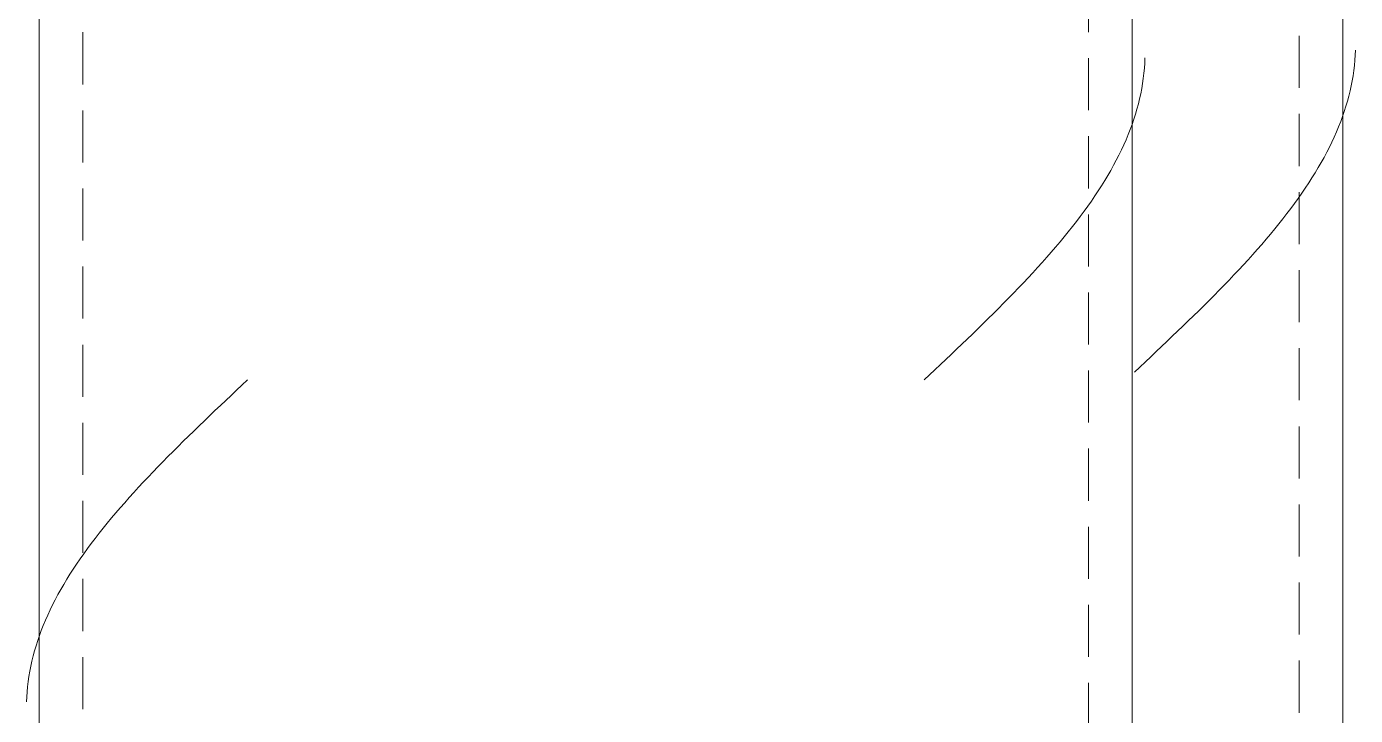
# Model space of a CAD drawing. Header units: centimetres. Extents: x -13467 to 3766, y -437 to 1921.
# Drawn here: x -13122.21 to -13110.05, y 454.51 to 460.81 of the extents above; entities that cross this region are included whole.
import ezdxf

# ---------------------------------------------------------------- set-up
doc = ezdxf.new("R2010")
doc.units = ezdxf.units.CM
doc.linetypes.add('Hidden', pattern=[0.714375, 0.47625, -0.238125])
doc.layers.add('S-COLS', color=7, linetype='Continuous', lineweight=9)

# ---------------------------------------------------------------- blocks, each defined once
blk = doc.blocks.new('FP_1-Sección 1-1')
at = {"layer": 'S-COLS'}
blk.add_line((-13112.09, 448.625), (-13112.09, 515.53), dxfattribs=at)
at = {"layer": 'S-COLS', "color": 9, "true_color": 0xc0c0c0}
for p, q in [((-13111.976, 460.478), (-13111.974, 460.525)), ((-13111.983, 460.385), (-13111.979, 460.432)), ((-13111.979, 460.432), (-13111.976, 460.478)), ((-13112.003, 460.245), (-13111.995, 460.291)), ((-13111.995, 460.291), (-13111.989, 460.338)), ((-13111.989, 460.338), (-13111.983, 460.385)), ((-13112.023, 460.151), (-13112.012, 460.198)), ((-13112.012, 460.198), (-13112.003, 460.245)), ((-13112.061, 460.011), (-13112.047, 460.058)), ((-13112.047, 460.058), (-13112.034, 460.104)), ((-13112.034, 460.104), (-13112.023, 460.151)), ((-13112.109, 459.871), (-13112.092, 459.917)), ((-13112.092, 459.917), (-13112.076, 459.964)), ((-13112.076, 459.964), (-13112.061, 460.011)), ((-13112.147, 459.777), (-13112.127, 459.824)), ((-13112.127, 459.824), (-13112.109, 459.871)), ((-13112.212, 459.637), (-13112.189, 459.684)), ((-13112.189, 459.684), (-13112.168, 459.73)), ((-13112.168, 459.73), (-13112.147, 459.777)), ((-13112.261, 459.543), (-13112.236, 459.59)), ((-13112.236, 459.59), (-13112.212, 459.637)), ((-13112.342, 459.403), (-13112.314, 459.45)), ((-13112.314, 459.45), (-13112.287, 459.497)), ((-13112.287, 459.497), (-13112.261, 459.543)), ((-13112.432, 459.263), (-13112.401, 459.31)), ((-13112.401, 459.31), (-13112.371, 459.356)), ((-13112.371, 459.356), (-13112.342, 459.403)), ((-13112.497, 459.169), (-13112.464, 459.216)), ((-13112.464, 459.216), (-13112.432, 459.263)), ((-13112.601, 459.029), (-13112.566, 459.076)), ((-13112.566, 459.076), (-13112.531, 459.123)), ((-13112.531, 459.123), (-13112.497, 459.169)), ((-13112.675, 458.936), (-13112.638, 458.982)), ((-13112.638, 458.982), (-13112.601, 459.029)), ((-13112.791, 458.795), (-13112.751, 458.842)), ((-13112.751, 458.842), (-13112.713, 458.889)), ((-13112.713, 458.889), (-13112.675, 458.936)), ((-13112.914, 458.655), (-13112.872, 458.702)), ((-13112.872, 458.702), (-13112.831, 458.749)), ((-13112.831, 458.749), (-13112.791, 458.795)), ((-13112.999, 458.561), (-13112.956, 458.608)), ((-13112.956, 458.608), (-13112.914, 458.655)), ((-13113.131, 458.421), (-13113.086, 458.468)), ((-13113.086, 458.468), (-13113.042, 458.515)), ((-13113.042, 458.515), (-13112.999, 458.561)), ((-13113.221, 458.328), (-13113.176, 458.374)), ((-13113.176, 458.374), (-13113.131, 458.421)), ((-13113.361, 458.187), (-13113.314, 458.234)), ((-13113.314, 458.234), (-13113.268, 458.281)), ((-13113.268, 458.281), (-13113.221, 458.328)), ((-13113.504, 458.047), (-13113.456, 458.094)), ((-13113.456, 458.094), (-13113.408, 458.141)), ((-13113.408, 458.141), (-13113.361, 458.187)), ((-13113.601, 457.954), (-13113.552, 458)), ((-13113.552, 458), (-13113.504, 458.047)), ((-13113.748, 457.813), (-13113.698, 457.86)), ((-13113.698, 457.86), (-13113.649, 457.907)), ((-13113.649, 457.907), (-13113.601, 457.954)), ((-13113.846, 457.72), (-13113.797, 457.767)), ((-13113.797, 457.767), (-13113.748, 457.813)), ((-13113.995, 457.58), (-13113.945, 457.626)), ((-13113.945, 457.626), (-13113.896, 457.673)), ((-13113.896, 457.673), (-13113.846, 457.72))]:
    blk.add_line(p, q, dxfattribs=at)
blk = doc.blocks.new('FP_2-Sección 1-1')
at = {"layer": 'S-COLS'}
blk.add_line((-13122.09, 515.53), (-13122.09, 448.625), dxfattribs=at)
at = {"layer": 'S-COLS', "color": 9, "true_color": 0xc0c0c0}
for p, q in [((-13120.334, 457.439), (-13120.284, 457.486)), ((-13120.284, 457.486), (-13120.235, 457.533)), ((-13120.235, 457.533), (-13120.185, 457.58)), ((-13120.432, 457.346), (-13120.383, 457.393)), ((-13120.383, 457.393), (-13120.334, 457.439)), ((-13120.579, 457.206), (-13120.531, 457.252)), ((-13120.531, 457.252), (-13120.482, 457.299)), ((-13120.482, 457.299), (-13120.432, 457.346)), ((-13120.676, 457.112), (-13120.628, 457.159)), ((-13120.628, 457.159), (-13120.579, 457.206)), ((-13120.819, 456.972), (-13120.772, 457.019)), ((-13120.772, 457.019), (-13120.724, 457.065)), ((-13120.724, 457.065), (-13120.676, 457.112)), ((-13120.959, 456.832), (-13120.913, 456.878)), ((-13120.913, 456.878), (-13120.866, 456.925)), ((-13120.866, 456.925), (-13120.819, 456.972)), ((-13121.049, 456.738), (-13121.004, 456.785)), ((-13121.004, 456.785), (-13120.959, 456.832)), ((-13121.181, 456.598), (-13121.138, 456.644)), ((-13121.138, 456.644), (-13121.094, 456.691)), ((-13121.094, 456.691), (-13121.049, 456.738)), ((-13121.266, 456.504), (-13121.224, 456.551)), ((-13121.224, 456.551), (-13121.181, 456.598)), ((-13121.389, 456.364), (-13121.349, 456.411)), ((-13121.349, 456.411), (-13121.308, 456.457)), ((-13121.308, 456.457), (-13121.266, 456.504)), ((-13121.505, 456.224), (-13121.467, 456.27)), ((-13121.467, 456.27), (-13121.429, 456.317)), ((-13121.429, 456.317), (-13121.389, 456.364)), ((-13121.579, 456.13), (-13121.543, 456.177)), ((-13121.543, 456.177), (-13121.505, 456.224)), ((-13121.683, 455.99), (-13121.649, 456.037)), ((-13121.649, 456.037), (-13121.614, 456.083)), ((-13121.614, 456.083), (-13121.579, 456.13)), ((-13121.748, 455.896), (-13121.716, 455.943)), ((-13121.716, 455.943), (-13121.683, 455.99)), ((-13121.838, 455.756), (-13121.809, 455.803)), ((-13121.809, 455.803), (-13121.779, 455.85)), ((-13121.779, 455.85), (-13121.748, 455.896)), ((-13121.919, 455.616), (-13121.893, 455.663)), ((-13121.893, 455.663), (-13121.866, 455.709)), ((-13121.866, 455.709), (-13121.838, 455.756)), ((-13121.968, 455.522), (-13121.944, 455.569)), ((-13121.944, 455.569), (-13121.919, 455.616)), ((-13122.033, 455.382), (-13122.012, 455.429)), ((-13122.012, 455.429), (-13121.991, 455.476)), ((-13121.991, 455.476), (-13121.968, 455.522)), ((-13122.071, 455.289), (-13122.053, 455.335)), ((-13122.053, 455.335), (-13122.033, 455.382)), ((-13122.119, 455.148), (-13122.104, 455.195)), ((-13122.104, 455.195), (-13122.088, 455.242)), ((-13122.088, 455.242), (-13122.071, 455.289)), ((-13122.157, 455.008), (-13122.146, 455.055)), ((-13122.146, 455.055), (-13122.133, 455.102)), ((-13122.133, 455.102), (-13122.119, 455.148)), ((-13122.177, 454.915), (-13122.168, 454.961)), ((-13122.168, 454.961), (-13122.157, 455.008)), ((-13122.197, 454.774), (-13122.191, 454.821)), ((-13122.191, 454.821), (-13122.185, 454.868)), ((-13122.185, 454.868), (-13122.177, 454.915)), ((-13122.204, 454.681), (-13122.201, 454.727)), ((-13122.201, 454.727), (-13122.197, 454.774)), ((-13122.206, 454.634), (-13122.204, 454.681))]:
    blk.add_line(p, q, dxfattribs=at)
blk = doc.blocks.new('HSS Rectangular-Column - 100 x 100 mm-1472442-Sección 1-1')
at = {"layer": 'S-COLS', "true_color": 0xc0c0c0}
h = blk.add_hatch(dxfattribs=at)
h.set_pattern_fill('FP_6', color=9, style=0, pattern_type=2)
h.set_pattern_definition([(45, (-5050.647, 712), (-25.14472, 25.14472), []), (45, (-5050.647, 750.1), (-25.14472, 25.14472), [])])
h.paths.add_polyline_path([(-13114.908, 46.025), (-13113.995, 46.025), (-13113.995, 440.53), (-13120.185, 440.53), (-13120.111, 436.818), (-13118.723, 436.818), (-13118.564, 436.5), (-13120.185, 436.5), (-13120.111, 241.818), (-13118.723, 241.818), (-13118.564, 241.5), (-13120.185, 241.5), (-13120.185, 46.025)])
h.paths.add_polyline_path([(-13113.995, 441.483), (-13113.995, 449.578), (-13120.185, 449.574), (-13120.175, 441.483), (-13114.908, 441.483)])
h.paths.add_polyline_path([(-13120.185, 450.526), (-13120.175, 450.53), (-13113.995, 450.53), (-13113.995, 507.27), (-13118.801, 507.27), (-13118.801, 515.53), (-13120.185, 515.53), (-13120.185, 450.53)])
h.paths.add_polyline_path([(-13113.995, 508.181), (-13113.995, 515.53), (-13117.497, 515.53), (-13117.497, 509.842), (-13117.195, 509.02), (-13116.433, 508.587), (-13114.908, 508.333)])
at = {"layer": 'S-COLS', "linetype": 'Hidden'}
for p, q in [((-13121.69, 449.568), (-13121.69, 515.53)), ((-13112.49, 515.53), (-13112.49, 449.615))]:
    blk.add_line(p, q, dxfattribs=at)
at = {"layer": 'S-COLS'}
for name in ['FP_2-Sección 1-1', 'FP_1-Sección 1-1']:
    blk.add_blockref(name, (0, 0), dxfattribs=at)
blk = doc.blocks.new('FP_4-Sección 1-1')
at = {"layer": 'S-COLS'}
blk.add_line((-13110.164, 46.025), (-13110.164, 470.014), dxfattribs=at)
at = {"layer": 'S-COLS', "color": 9, "true_color": 0xc0c0c0}
for p, q in [((-13110.053, 460.504), (-13110.05, 460.55)), ((-13110.05, 460.55), (-13110.048, 460.597)), ((-13110.07, 460.363), (-13110.063, 460.41)), ((-13110.063, 460.41), (-13110.058, 460.457)), ((-13110.058, 460.457), (-13110.053, 460.504)), ((-13110.087, 460.27), (-13110.078, 460.317)), ((-13110.078, 460.317), (-13110.07, 460.363)), ((-13110.121, 460.13), (-13110.108, 460.176)), ((-13110.108, 460.176), (-13110.097, 460.223)), ((-13110.097, 460.223), (-13110.087, 460.27)), ((-13110.166, 459.989), (-13110.15, 460.036)), ((-13110.15, 460.036), (-13110.135, 460.083)), ((-13110.135, 460.083), (-13110.121, 460.13)), ((-13110.202, 459.896), (-13110.183, 459.943)), ((-13110.183, 459.943), (-13110.166, 459.989)), ((-13110.264, 459.756), (-13110.242, 459.802)), ((-13110.242, 459.802), (-13110.221, 459.849)), ((-13110.221, 459.849), (-13110.202, 459.896)), ((-13110.31, 459.662), (-13110.287, 459.709)), ((-13110.287, 459.709), (-13110.264, 459.756)), ((-13110.388, 459.522), (-13110.361, 459.569)), ((-13110.361, 459.569), (-13110.335, 459.615)), ((-13110.335, 459.615), (-13110.31, 459.662)), ((-13110.476, 459.382), (-13110.446, 459.428)), ((-13110.446, 459.428), (-13110.417, 459.475)), ((-13110.417, 459.475), (-13110.388, 459.522)), ((-13110.539, 459.288), (-13110.507, 459.335)), ((-13110.507, 459.335), (-13110.476, 459.382)), ((-13110.64, 459.148), (-13110.605, 459.195)), ((-13110.605, 459.195), (-13110.571, 459.241)), ((-13110.571, 459.241), (-13110.539, 459.288)), ((-13110.712, 459.054), (-13110.675, 459.101)), ((-13110.675, 459.101), (-13110.64, 459.148)), ((-13110.826, 458.914), (-13110.787, 458.961)), ((-13110.787, 458.961), (-13110.749, 459.008)), ((-13110.749, 459.008), (-13110.712, 459.054)), ((-13110.946, 458.774), (-13110.905, 458.82)), ((-13110.905, 458.82), (-13110.865, 458.867)), ((-13110.865, 458.867), (-13110.826, 458.914)), ((-13111.03, 458.68), (-13110.988, 458.727)), ((-13110.988, 458.727), (-13110.946, 458.774)), ((-13111.16, 458.54), (-13111.116, 458.587)), ((-13111.116, 458.587), (-13111.073, 458.633)), ((-13111.073, 458.633), (-13111.03, 458.68)), ((-13111.25, 458.446), (-13111.205, 458.493)), ((-13111.205, 458.493), (-13111.16, 458.54)), ((-13111.388, 458.306), (-13111.342, 458.353)), ((-13111.342, 458.353), (-13111.296, 458.4)), ((-13111.296, 458.4), (-13111.25, 458.446)), ((-13111.53, 458.166), (-13111.482, 458.213)), ((-13111.482, 458.213), (-13111.435, 458.259)), ((-13111.435, 458.259), (-13111.388, 458.306)), ((-13111.626, 458.072), (-13111.578, 458.119)), ((-13111.578, 458.119), (-13111.53, 458.166)), ((-13111.773, 457.932), (-13111.724, 457.979)), ((-13111.724, 457.979), (-13111.675, 458.026)), ((-13111.675, 458.026), (-13111.626, 458.072)), ((-13111.871, 457.839), (-13111.822, 457.885)), ((-13111.822, 457.885), (-13111.773, 457.932)), ((-13112.02, 457.698), (-13111.97, 457.745)), ((-13111.97, 457.745), (-13111.921, 457.792)), ((-13111.921, 457.792), (-13111.871, 457.839)), ((-13112.069, 457.652), (-13112.02, 457.698))]:
    blk.add_line(p, q, dxfattribs=at)
blk = doc.blocks.new('HSS Rectangular-Column - 100 x 100 mm-V3-Sección 1-1')
at = {"layer": 'S-COLS', "linetype": 'Hidden'}
blk.add_line((-13110.564, 470.014), (-13110.564, 449.715), dxfattribs=at)
at = {"layer": 'S-COLS'}
blk.add_blockref('FP_4-Sección 1-1', (0, 0), dxfattribs=at)
blk = doc.blocks.new('PQ_RVR_EST-01_ZZ_ZZ_MO_T_A_rvt-1-Sección 1-1')
at = {"layer": 'S-COLS', "lineweight": 9}
for name in ['HSS Rectangular-Column - 100 x 100 mm-1472442-Sección 1-1', 'HSS Rectangular-Column - 100 x 100 mm-V3-Sección 1-1']:
    blk.add_blockref(name, (0, 0), dxfattribs=at)

msp = doc.modelspace()

# ---------------------------------------------------------------- block references
at = {"lineweight": 5}
msp.add_blockref('PQ_RVR_EST-01_ZZ_ZZ_MO_T_A_rvt-1-Sección 1-1', (0, 0), dxfattribs=at)

doc.saveas('drawing.dxf')
